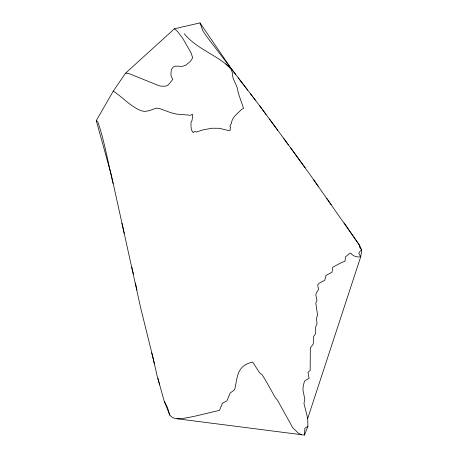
<?xml version="1.0" encoding="UTF-8"?>
<svg xmlns="http://www.w3.org/2000/svg" width="458" height="458" viewBox="0 0 458 458"><rect width="100%" height="100%" fill="white"/><g stroke="black" fill="none" stroke-linecap="round" stroke-linejoin="round"><path stroke-width="0.69" d="M304.513 435.1L304.868 428.213L307.896 426.444L307.696 418.486L303.975 403.406L304.776 399.113L302.933 389.935L303.207 385.939L304.358 381.714L305.177 380.552L309.098 378.388L307.976 372.354L310.152 370.505L310.312 347.88L313.198 344.135L313.615 336.538L315.671 333.447L315.665 326.749L317.022 324.069L316.484 317.846L317.606 315.402L315.808 303.047L316.976 300.597L315.814 294.689L316.655 292.359L318.545 289.559L317.692 284.876L318.986 283.353L324.728 280.348L325.953 275.487L332.033 272.195L332.754 267.243L341.828 262.377L344.971 261.278L345.464 256.995L348.819 253.961L350.645 253.051C352.958 256.159 356.971 257.585 360.721 256.761L361.717 250.217L359.645 245.465L310.375 175.093L290.756 147.991L259.308 105.288L207.056 37.012L202.963 31.07L199.997 22.9L174.418 28.785L125.481 73.24L113.258 91.148L96.283 120.62L111.328 175.03L140.726 308.154L153.161 358.265L156.957 375.216L164.262 401.3L169.781 415.137L171.842 416.998L173.903 418.102L176.977 418.761L304.513 435.1L307.896 426.444M307.696 418.486L360.721 256.761L358.751 253.331L360.16 251.116L361.717 250.217L359.427 246.885L359.645 245.465L344.147 222.937M125.481 73.24L127.542 73.211L129.488 73.795L158.434 85.486L160.821 86.144L164.193 86.184C168.395 86.911 170.118 81.93 172.74 79.6L171.011 75.644L170.989 72.851L171.321 69.793L172.924 67.297L175.025 66.135L182.456 66.341L185.725 65.236L190.19 61.555L192.721 57.788L190.98 52.699L182.753 38.369L177.578 31.562L174.418 28.785M176.977 418.761L182.965 418.429L189.538 417.301A300.671 242.94 17.1 0 0 198.663 415.309L219.496 410.339L222.491 403.212L226.916 400.865L230.174 393.016L234.616 389.764C236.912 381.256 236.414 370.688 244.601 365.261C247.074 363.755 249.816 362.742 252.627 362.066L259.806 373.064L261.987 374.512L266.161 381.331L275.172 397.441L277.611 400.406L292.656 427.583L298.507 433.314L301.593 434.671M184.276 33.755C196.104 48.33 214.899 54.136 228.611 66.433M113.258 91.148C123.133 97.382 131.16 107.43 142.358 111.059L144.951 111.426L149.405 110.676L156.367 108.077L160.077 108.752L170.8 112.674L176.221 114.076L190.803 115.256L192.412 114.202L192.669 116.538L191.948 120.712L191.049 122.297L190.969 125.664L191.324 129.74L193.116 132.614L194.576 131.452L196.35 132.053L203.077 129.86L211.934 128.223L219.124 128.286L229.023 130.639L230.34 130.026L230.082 128.583L230.706 127.387L229.876 126.316L231.702 122.773L231.605 121.92C232.916 116.458 237.965 113.366 241.521 109.399L243.507 108.374C241.818 102.718 239.402 97.067 237.885 91.251C237.622 85.131 232.034 79.772 232.532 73.52L231.29 69.313L229.532 67.269M96.283 120.62L97.932 122.149C104.699 142.043 108.077 163.019 113.086 183.463M225.811 63.948L232.555 70.526L235.733 74.511M247.658 90.123L238.234 77.86M255.272 100.056L250.589 93.959M277.754 130.347L269.418 118.971M305.148 167.851L290.756 147.991M283.811 138.637L288.448 144.923M259.308 105.288L266.132 114.597M232.555 70.526L199.997 22.9M313.701 179.868L318.339 186.446M326.709 198.32L331.26 204.8M164.262 401.3L167.399 407.276L169.781 415.137M157.867 378.365L159.63 384.783M151.707 352.878L154.426 363.915M131.755 267.06L133.415 274.073M121.971 223.246L124.267 233.534M135.419 282.964A448.565 362.433 17.1 0 1 136.971 290.126"/></g></svg>
